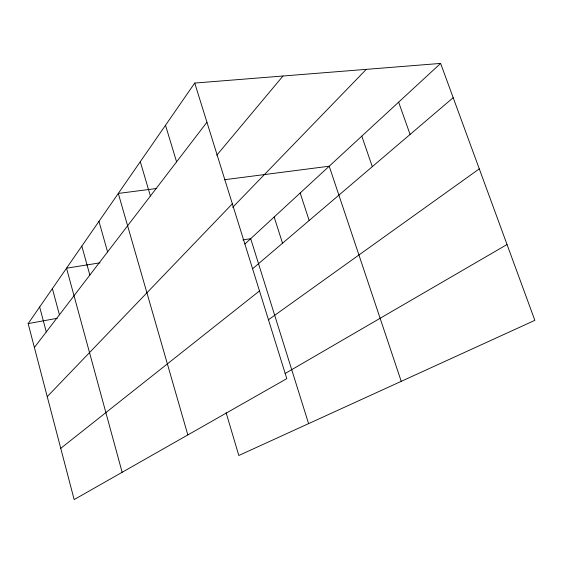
<?xml version="1.0" encoding="UTF-8"?>
<svg xmlns="http://www.w3.org/2000/svg" width="563" height="563" viewBox="0 0 563 563"><rect width="100%" height="100%" fill="white"/><g stroke="black" fill="none" stroke-linecap="round" stroke-linejoin="round"><path stroke-width="0.84" d="M194.735 83.064L286.806 378.639L74.154 499.585L28.15 323.612L194.735 83.064L440.618 63.415L534.85 320.34L238.818 455.488L226.115 412.721M34.385 347.47L206.938 122.227M216.727 155.268L282.985 76.012M47.243 396.634L232.35 203.806M232.667 207.353L366.281 69.355M244.898 244.011L440.618 63.415M252.604 268.741L453.187 97.688M60.755 448.345L259.487 290.93M268.305 319.875L479.289 168.851M285.033 373.558L507.038 244.518M28.15 323.612L57.236 318.299M100.024 262.83L66.525 268.199L122.136 472.294M242.885 239.915L250.69 238.663L308.601 423.629M156.451 188.506L118.3 193.433L187.831 434.932M224.278 179.752L329.207 166.212L401.236 381.341M398.639 102.149L410.082 134.444M361.798 136.14L372.298 166.669M300.178 192.996L309.164 220.506M274.153 217.015L282.527 243.223M165.515 125.26L176.578 161.855M140.293 161.68L150.405 196.015M98.961 221.358L107.582 251.921M81.825 246.108L89.848 275.075M52.387 288.608L59.418 314.801M39.663 306.983L46.279 331.952"/></g></svg>
